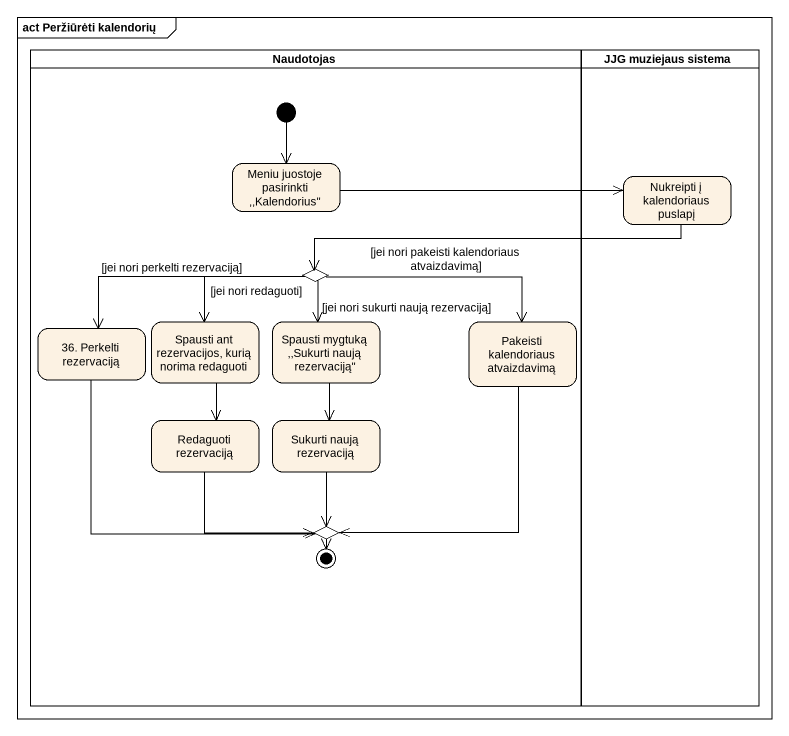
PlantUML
@startuml
mainframe act Peržiūrėti kalendorių
hide empty description
state Naudotojas <<partition>> {
  state "Meniu juostoje pasirinkti ,,Kalendorius''" as Meniu_juostoje_pasirinkti
  state choice1 <<choice>>
  state "36. Perkelti rezervaciją" as s36_Perkelti_rezervaciją
  state "Spausti ant rezervacijos, kurią norima redaguoti" as Spausti_ant_rezervacijos
  state "Spausti mygtuką ,,Sukurti naują rezervaciją''" as Spausti_mygtuką_Sukurti
  state "Pakeisti kalendoriaus atvaizdavimą" as Pakeisti_kalendoriaus
  state "Redaguoti rezervaciją" as Redaguoti_rezervaciją
  state "Sukurti naują rezervaciją" as Sukurti_naują_rezervaciją
  state choice2 <<choice>>
  [*] --> Meniu_juostoje_pasirinkti
  choice2 --> [*]
}
state "JJG muziejaus sistema" as JJG_muziejaus_sistema <<partition>> {
  state "Nukreipti į kalendoriaus puslapį" as Nukreipti_į_kalendoriaus
}
Meniu_juostoje_pasirinkti -right-> Nukreipti_į_kalendoriaus
Nukreipti_į_kalendoriaus -left-> choice1
choice1 -left-> s36_Perkelti_rezervaciją : [jei nori perkelti rezervaciją]
choice1 --> Spausti_ant_rezervacijos : [jei nori redaguoti]
choice1 --> Spausti_mygtuką_Sukurti : [jei nori sukurti naują rezervaciją]
choice1 -right-> Pakeisti_kalendoriaus : [jei nori pakeisti kalendoriaus atvaizdavimą]
s36_Perkelti_rezervaciją --> choice2
Spausti_ant_rezervacijos --> Redaguoti_rezervaciją
Spausti_mygtuką_Sukurti --> Sukurti_naują_rezervaciją
Pakeisti_kalendoriaus --> choice2
Redaguoti_rezervaciją --> choice2
Sukurti_naują_rezervaciją --> choice2
@enduml
